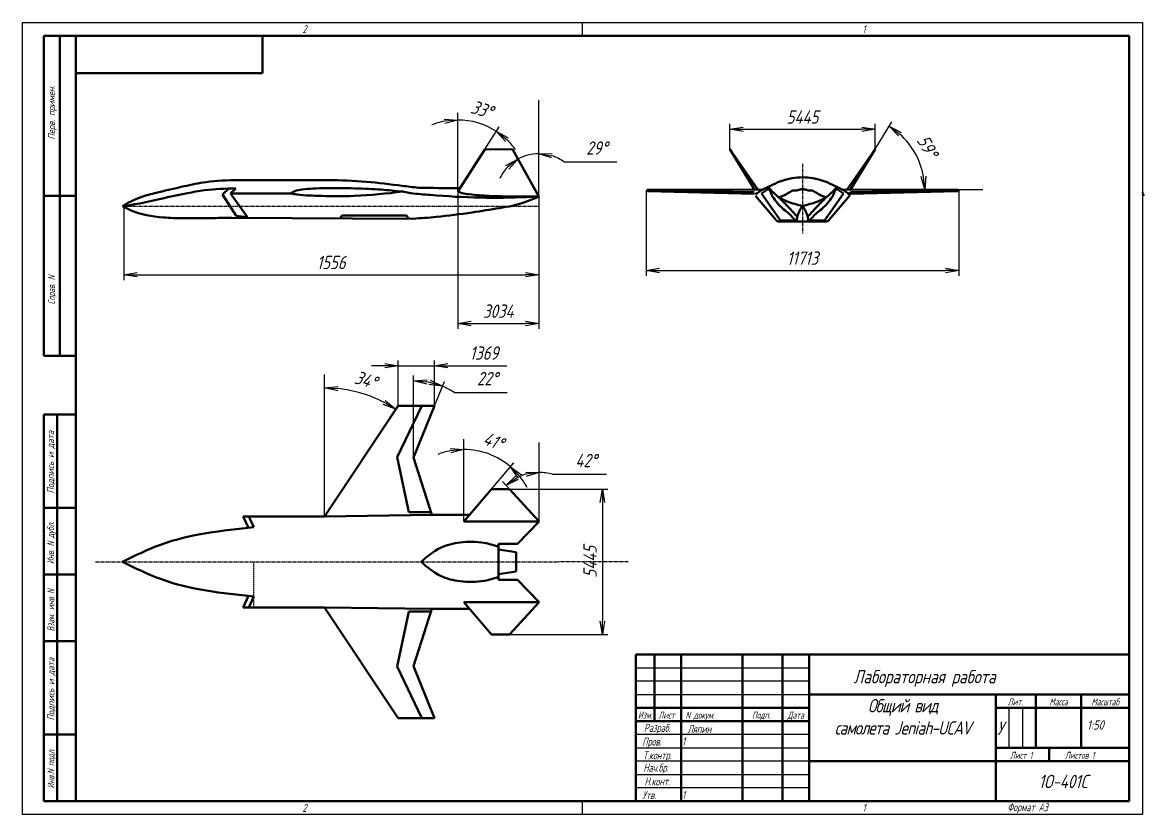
# Model space of a CAD drawing. Header units: millimetres. Extents: x 0 to 1932156, y -475559 to 1027176.
# Drawn here: x 6006.1 to 6426.5, y 33803.6 to 34100.6 of the extents above; entities that cross this region are included whole.
import ezdxf
from ezdxf.enums import TextEntityAlignment as Align

# ---------------------------------------------------------------- set-up
doc = ezdxf.new("R2010")
doc.units = ezdxf.units.MM
doc.linetypes.add('CENTER', pattern=[2, 1.25, -0.25, 0.25, -0.25])
doc.linetypes.add('DASHED', pattern=[0.75, 0.5, -0.25])
for name, color, linetype, lineweight in [('_axes (Оси)', 6, 'CENTER', 30), ('_basic (Основной)', 4, 'Continuous', 60), ('_contour (Тонкий)', 7, 'Continuous', 30), ('_invisible (Невидимый)', 1, 'DASHED', 30), ('_remote (Тонкий)', 9, 'Continuous', 30), ('_text (Надписи)', 2, 'Continuous', 30)]:
    doc.layers.add(name, color=color, linetype=linetype, lineweight=lineweight)
doc.styles.add('ESKD', font='eskd.shx', dxfattribs={"oblique": 15, "height": 5})
doc.dimstyles.new('ESKD', dxfattribs={"dimtxt": 5, "dimasz": 5, "dimexe": 2, "dimexo": 0, "dimgap": 2, "dimtad": 1, "dimtoh": 1, "dimzin": 12, "dimdsep": 46, "dimtxsty": 'ESKD', "dimblk1": 'OPEN', "dimblk2": 'OPEN', "dimsah": 1, "dimcen": 5, "dimclrd": 256, "dimclre": 256, "dimclrt": 2, "dimadec": 0, "dimazin": 0, "dimtfac": 1, "dimtmove": 0, "dimatfit": 3, "dimldrblk": 'OPEN', "dimfxl": 1, "dimtolj": 1, "dimtzin": 12, "dimlwd": -1, "dimlwe": -1, "dimarcsym": 0})

# ---------------------------------------------------------------- blocks, each defined once
blk = doc.blocks.new('_OPEN')
at = {"color": 0, "linetype": 'ByBlock'}
for p, q in [((-1, 0.167), (0, 0)), ((0, 0), (-1, -0.167)), ((0, 0), (-1, 0))]:
    blk.add_line(p, q, dxfattribs=at)
blk = doc.blocks.new('*D359')
at = {"layer": '_contour (Тонкий)', "transparency": 33554687}
for p, q in [((6199.64, 34035.35), (6199.64, 34004.02)), ((6044.04, 34031.71), (6044.04, 34004.02)), ((6049.04, 34006.02), (6194.64, 34006.02))]:
    blk.add_line(p, q, dxfattribs=at)
at = {"layer": 'Defpoints', "color": 0, "transparency": 33554687}
for p in [(6199.64, 34035.35), (6044.04, 34031.71), (6199.64, 34006.02)]:
    blk.add_point(p, dxfattribs=at)
at = {"layer": '_contour (Тонкий)', "transparency": 33554687, "xscale": 5, "yscale": 5, "zscale": 5, "rotation": 180}
blk.add_blockref('_OPEN', (6044.04, 34006.02), dxfattribs=at)
at = {"layer": '_contour (Тонкий)', "transparency": 33554687, "xscale": 5, "yscale": 5, "zscale": 5}
blk.add_blockref('_OPEN', (6199.64, 34006.02), dxfattribs=at)
at = {"layer": '_contour (Тонкий)', "color": 2, "transparency": 33554687, "insert": (6121.84, 34010.62), "char_height": 5, "attachment_point": 5, "style": 'ESKD'}
blk.add_mtext('\\A1;1556', dxfattribs=at)
blk = doc.blocks.new('*D362')
at = {"layer": '_contour (Тонкий)', "transparency": 33554687}
for p, q in [((6169.3, 34037.27), (6169.3, 33985.72)), ((6199.64, 34035.35), (6199.64, 33985.72)), ((6174.3, 33987.72), (6194.64, 33987.72))]:
    blk.add_line(p, q, dxfattribs=at)
at = {"layer": 'Defpoints', "color": 0, "transparency": 33554687}
for p in [(6169.3, 34037.27), (6199.64, 34035.35), (6199.64, 33987.72)]:
    blk.add_point(p, dxfattribs=at)
at = {"layer": '_contour (Тонкий)', "transparency": 33554687, "xscale": 5, "yscale": 5, "zscale": 5, "rotation": 180}
blk.add_blockref('_OPEN', (6169.3, 33987.72), dxfattribs=at)
at = {"layer": '_contour (Тонкий)', "transparency": 33554687, "xscale": 5, "yscale": 5, "zscale": 5}
blk.add_blockref('_OPEN', (6199.64, 33987.72), dxfattribs=at)
at = {"layer": '_contour (Тонкий)', "color": 2, "transparency": 33554687, "insert": (6184.47, 33992.35), "char_height": 5, "attachment_point": 5, "style": 'ESKD'}
blk.add_mtext('\\A1;3034', dxfattribs=at)
blk = doc.blocks.new('*D365')
at = {"layer": '_contour (Тонкий)', "transparency": 33554687}
for p, q in [((6141.91, 33971.92), (6136.91, 33971.92)), ((6146.91, 33956.92), (6146.91, 33973.92)), ((6146.91, 33971.92), (6160.6, 33971.92)), ((6160.6, 33956.92), (6160.6, 33973.92)), ((6165.6, 33971.92), (6187.7, 33971.92))]:
    blk.add_line(p, q, dxfattribs=at)
at = {"layer": 'Defpoints', "color": 0, "transparency": 33554687}
for p in [(6160.6, 33971.92), (6146.91, 33956.92), (6160.6, 33956.92)]:
    blk.add_point(p, dxfattribs=at)
at = {"layer": '_contour (Тонкий)', "transparency": 33554687, "xscale": 5, "yscale": 5, "zscale": 5}
blk.add_blockref('_OPEN', (6146.91, 33971.92), dxfattribs=at)
at = {"layer": '_contour (Тонкий)', "transparency": 33554687, "xscale": 5, "yscale": 5, "zscale": 5, "rotation": 180}
blk.add_blockref('_OPEN', (6160.6, 33971.92), dxfattribs=at)
at = {"layer": '_contour (Тонкий)', "color": 2, "transparency": 33554687, "insert": (6179.15, 33976.66), "char_height": 5, "attachment_point": 5, "style": 'ESKD'}
blk.add_mtext('\\A1;1369', dxfattribs=at)
blk = doc.blocks.new('*D368')
at = {"layer": '_contour (Тонкий)', "transparency": 33554687}
for p, q in [((6188.72, 33925.6), (6225.54, 33925.6)), ((6223.54, 33920.6), (6223.54, 33876.15)), ((6188.72, 33871.15), (6225.54, 33871.15))]:
    blk.add_line(p, q, dxfattribs=at)
at = {"layer": 'Defpoints', "color": 0, "transparency": 33554687}
for p in [(6188.72, 33925.6), (6188.72, 33871.15), (6223.54, 33871.15)]:
    blk.add_point(p, dxfattribs=at)
at = {"layer": '_contour (Тонкий)', "transparency": 33554687, "xscale": 5, "yscale": 5, "zscale": 5}
for p, rotation in [((6223.54, 33925.6), 90), ((6223.54, 33871.15), 270)]:
    blk.add_blockref('_OPEN', p, dxfattribs=dict(at, rotation=rotation))
at = {"layer": '_contour (Тонкий)', "color": 2, "transparency": 33554687, "insert": (6218.93, 33898.37), "char_height": 5, "attachment_point": 5, "rotation": 90, "style": 'ESKD'}
blk.add_mtext('\\A1;5445', dxfattribs=at)
blk = doc.blocks.new('*D371')
at = {"layer": '_contour (Тонкий)', "transparency": 33554687}
for p, q in [((6271.34, 34053.04), (6271.34, 34062.54)), ((6276.34, 34060.54), (6320.79, 34060.54)), ((6325.79, 34053.04), (6325.79, 34062.54))]:
    blk.add_line(p, q, dxfattribs=at)
at = {"layer": 'Defpoints', "color": 0, "transparency": 33554687}
for p in [(6325.79, 34060.54), (6271.34, 34053.04), (6325.79, 34053.04)]:
    blk.add_point(p, dxfattribs=at)
at = {"layer": '_contour (Тонкий)', "transparency": 33554687, "xscale": 5, "yscale": 5, "zscale": 5, "rotation": 180}
blk.add_blockref('_OPEN', (6271.34, 34060.54), dxfattribs=at)
at = {"layer": '_contour (Тонкий)', "transparency": 33554687, "xscale": 5, "yscale": 5, "zscale": 5}
blk.add_blockref('_OPEN', (6325.79, 34060.54), dxfattribs=at)
at = {"layer": '_contour (Тонкий)', "color": 2, "transparency": 33554687, "insert": (6298.56, 34065.14), "char_height": 5, "attachment_point": 5, "style": 'ESKD'}
blk.add_mtext('\\A1;5445', dxfattribs=at)
blk = doc.blocks.new('*D374')
at = {"layer": '_contour (Тонкий)', "transparency": 33554687}
for p, q in [((6240, 34037.6), (6240, 34005.6)), ((6357.13, 34037.6), (6357.13, 34005.6)), ((6245, 34007.6), (6352.13, 34007.6))]:
    blk.add_line(p, q, dxfattribs=at)
at = {"layer": 'Defpoints', "color": 0, "transparency": 33554687}
for p in [(6240, 34037.6), (6357.13, 34037.6), (6357.13, 34007.6)]:
    blk.add_point(p, dxfattribs=at)
at = {"layer": '_contour (Тонкий)', "transparency": 33554687, "xscale": 5, "yscale": 5, "zscale": 5, "rotation": 180}
blk.add_blockref('_OPEN', (6240, 34007.6), dxfattribs=at)
at = {"layer": '_contour (Тонкий)', "transparency": 33554687, "xscale": 5, "yscale": 5, "zscale": 5}
blk.add_blockref('_OPEN', (6357.13, 34007.6), dxfattribs=at)
at = {"layer": '_contour (Тонкий)', "color": 2, "transparency": 33554687, "insert": (6298.56, 34012.23), "char_height": 5, "attachment_point": 5, "style": 'ESKD'}
blk.add_mtext('\\A1;11713', dxfattribs=at)
blk = doc.blocks.new('*D375')
at = {"layer": '_contour (Тонкий)', "transparency": 33554687}
for p, q in [((6119.39, 33931.12), (6119.39, 33965.6)), ((6128.44, 33929.08), (6147.12, 33957.24))]:
    blk.add_line(p, q, dxfattribs=at)
blk.add_arc((6119.39, 33915.43), 48.17, 62.3886, 84.0501, dxfattribs=at)
at = {"layer": '_contour (Тонкий)', "transparency": 33554687, "xscale": 5, "yscale": 5, "zscale": 5}
for p, rotation in [((6119.39, 33963.6), 177.025055562249), ((6146.02, 33955.57), 329.4136262620892)]:
    blk.add_blockref('_OPEN', p, dxfattribs=dict(at, rotation=rotation))
at = {"layer": '_contour (Тонкий)', "color": 2, "transparency": 33554687, "insert": (6134.82, 33966.62), "char_height": 5, "attachment_point": 5, "rotation": 343.2193, "style": 'ESKD'}
blk.add_mtext('\\A1;34%%d', dxfattribs=at)
blk = doc.blocks.new('*D376')
at = {"layer": '_contour (Тонкий)', "transparency": 33554687}
for p, q in [((6152.74, 33947.13), (6152.74, 33968.28)), ((6156.63, 33947.13), (6164.29, 33966.04)), ((6167.99, 33961.91), (6187.85, 33961.91))]:
    blk.add_line(p, q, dxfattribs=at)
for start, end in [(77.939, 80.0337), (58.0064, 67.9727)]:
    blk.add_arc((6152.74, 33937.5), 28.78, start, end, dxfattribs=at)
at = {"layer": '_contour (Тонкий)', "transparency": 33554687, "xscale": 5, "yscale": 5, "zscale": 5}
for p, rotation in [((6152.74, 33966.28), 175.0168692090184), ((6163.54, 33964.18), 342.9558257680445)]:
    blk.add_blockref('_OPEN', p, dxfattribs=dict(at, rotation=rotation))
at = {"layer": '_contour (Тонкий)', "color": 2, "transparency": 33554687, "insert": (6180.42, 33967.08), "char_height": 5, "attachment_point": 5, "style": 'ESKD'}
blk.add_mtext('\\A1;22%%d', dxfattribs=at)
blk = doc.blocks.new('*D377')
at = {"layer": '_contour (Тонкий)', "transparency": 33554687}
for p, q in [((6171.56, 33914.87), (6171.56, 33942.48)), ((6172.43, 33914.54), (6190.38, 33935.52))]:
    blk.add_line(p, q, dxfattribs=at)
for start, end in [(100.6428, 111.2857), (49.4519, 90), (28.1663, 38.8091)]:
    blk.add_arc((6171.56, 33913.52), 26.96, start, end, dxfattribs=at)
at = {"layer": '_contour (Тонкий)', "transparency": 33554687, "xscale": 5, "yscale": 5, "zscale": 5}
for p, rotation in [((6171.56, 33940.48), 5.321421249801394), ((6189.08, 33934), 134.1305202922836)]:
    blk.add_blockref('_OPEN', p, dxfattribs=dict(at, rotation=rotation))
at = {"layer": '_contour (Тонкий)', "color": 2, "transparency": 33554687, "insert": (6182.69, 33943.65), "char_height": 5, "attachment_point": 5, "rotation": 339.726, "style": 'ESKD'}
blk.add_mtext('\\A1;41%%d', dxfattribs=at)
blk = doc.blocks.new('*D378')
at = {"layer": '_contour (Тонкий)', "transparency": 33554687}
for p, q in [((6199.79, 33914.44), (6199.79, 33933.89)), ((6204.74, 33931.21), (6225.1, 33931.21)), ((6199.17, 33914.2), (6186.03, 33928.54))]:
    blk.add_line(p, q, dxfattribs=at)
for start, end in [(105.6459, 116.8537), (74.3541, 90)]:
    blk.add_arc((6199.79, 33913.52), 18.37, start, end, dxfattribs=at)
at = {"layer": '_contour (Тонкий)', "transparency": 33554687, "xscale": 5, "yscale": 5, "zscale": 5}
for p, rotation in [((6187.38, 33927.06), 214.6766479061494), ((6199.79, 33931.89), 7.822966637433243)]:
    blk.add_blockref('_OPEN', p, dxfattribs=dict(at, rotation=rotation))
at = {"layer": '_contour (Тонкий)', "color": 2, "transparency": 33554687, "insert": (6217.42, 33936.37), "char_height": 5, "attachment_point": 5, "style": 'ESKD'}
blk.add_mtext('\\A1;42%%d', dxfattribs=at)
blk = doc.blocks.new('*D381')
at = {"layer": '_contour (Тонкий)', "transparency": 33554687}
for p, q in [((6325.79, 34053.04), (6332.07, 34063.39)), ((6331.91, 34037.93), (6346.39, 34037.93))]:
    blk.add_line(p, q, dxfattribs=at)
blk.add_arc((6316.62, 34037.93), 27.78, 10.328, 48.4191, dxfattribs=at)
at = {"layer": '_contour (Тонкий)', "transparency": 33554687, "xscale": 5, "yscale": 5, "zscale": 5}
for p, rotation in [((6331.03, 34061.68), 143.5831368998813), ((6344.39, 34037.93), 275.1640228925472)]:
    blk.add_blockref('_OPEN', p, dxfattribs=dict(at, rotation=rotation))
at = {"layer": '_contour (Тонкий)', "color": 2, "transparency": 33554687, "insert": (6345.42, 34054.14), "char_height": 5, "attachment_point": 5, "rotation": 299.3736, "style": 'ESKD'}
blk.add_mtext('\\A1;59%%d', dxfattribs=at)
blk = doc.blocks.new('*D383')
at = {"layer": '_contour (Тонкий)', "transparency": 33554687}
for p, q in [((6169.3, 34038.61), (6169.3, 34066.03)), ((6170.02, 34038.39), (6184.87, 34061.45))]:
    blk.add_line(p, q, dxfattribs=at)
for start, end in [(57.226, 90), (100.7207, 111.4415), (35.7845, 46.5053)]:
    blk.add_arc((6169.3, 34037.27), 26.76, start, end, dxfattribs=at)
at = {"layer": '_contour (Тонкий)', "transparency": 33554687, "xscale": 5, "yscale": 5, "zscale": 5}
for p, rotation in [((6169.3, 34064.03), 5.360373340727887), ((6183.79, 34059.77), 141.8656245723085)]:
    blk.add_blockref('_OPEN', p, dxfattribs=dict(at, rotation=rotation))
at = {"layer": '_contour (Тонкий)', "color": 2, "transparency": 33554687, "insert": (6178.34, 34068.02), "char_height": 5, "attachment_point": 5, "rotation": 343.613, "style": 'ESKD'}
blk.add_mtext('\\A1;33%%d', dxfattribs=at)
blk = doc.blocks.new('*D384')
at = {"layer": '_contour (Тонкий)', "transparency": 33554687}
for p, q in [((6199.64, 34036.15), (6199.64, 34053.41)), ((6199.25, 34036.05), (6190.86, 34051.13)), ((6209.04, 34048.37), (6228.9, 34048.37))]:
    blk.add_line(p, q, dxfattribs=at)
for start, end in [(90, 119.1084), (54.1791, 72.0895), (137.0188, 154.9293)]:
    blk.add_arc((6199.64, 34035.35), 16.06, start, end, dxfattribs=at)
at = {"layer": '_contour (Тонкий)', "transparency": 33554687, "xscale": 5, "yscale": 5, "zscale": 5}
for p, rotation in [((6199.64, 34051.41), 171.044766883988), ((6191.83, 34049.38), 38.06359497896655)]:
    blk.add_blockref('_OPEN', p, dxfattribs=dict(at, rotation=rotation))
at = {"layer": '_contour (Тонкий)', "color": 2, "transparency": 33554687, "insert": (6221.47, 34053.53), "char_height": 5, "attachment_point": 5, "style": 'ESKD'}
blk.add_mtext('\\A1;29%%d', dxfattribs=at)

msp = doc.modelspace()

# ---------------------------------------------------------------- linework, layer by layer
at = {"layer": '_axes (Оси)', "transparency": 33554687}
for p, q in [((6298.563, 34047.554), (6298.563, 34021.484)), ((6043.641, 34031.706), (6199.641, 34031.706)), ((6033.492, 33898.372), (6207.131, 33898.372)), ((6233.2, 33898.372), (6207.131, 33898.372))]:
    msp.add_line(p, q, dxfattribs=at)
at = {"layer": '_basic (Основной)', "transparency": 33554687}
for p, q in [((6014.065, 34095.619), (6026.065, 34095.619)), ((6014.065, 33975.619), (6014.065, 34095.619)), ((6020.065, 34095.619), (6020.065, 33975.619)), ((6026.065, 33808.619), (6026.065, 34095.619)), ((6026.065, 34095.619), (6421.065, 34095.619)), ((6096.065, 34081.619), (6096.065, 34095.619)), ((6421.065, 34095.619), (6421.065, 33808.619)), ((6026.065, 34081.619), (6096.065, 34081.619)), ((6179.446, 34053.03), (6169.299, 34037.268)), ((6189.791, 34053.047), (6179.446, 34053.03)), ((6199.641, 34035.346), (6189.785, 34053.047)), ((6271.337, 34053.038), (6280.506, 34037.931)), ((6271.337, 34053.038), (6281.801, 34037.934)), ((6325.788, 34053.038), (6315.324, 34037.934)), ((6325.788, 34053.038), (6316.619, 34037.931)), ((6086.724, 34041.496), (6113.269, 34041.496)), ((6014.065, 34035.619), (6026.065, 34035.619)), ((6081.079, 34036.043), (6083.457, 34038.304)), ((6086.214, 34028.113), (6081.079, 34036.043)), ((6086.093, 34038.385), (6084.068, 34036.436)), ((6084.068, 34036.436), (6090.488, 34027.648)), ((6084.068, 34036.436), (6106.527, 34036.436)), ((6151.723, 34036.582), (6148.53, 34037.178)), ((6280.444, 34037.037), (6239.997, 34037.601)), ((6283.626, 34037.94), (6240.315, 34037.809)), ((6240.393, 34037.331), (6280.514, 34036.368)), ((6280.974, 34035.592), (6288.694, 34026.423)), ((6285.772, 34038.167), (6283.241, 34036.479)), ((6283.241, 34036.479), (6289.651, 34027.212)), ((6313.884, 34036.479), (6307.475, 34027.212)), ((6316.151, 34035.592), (6308.432, 34026.423)), ((6311.353, 34038.167), (6313.884, 34036.479)), ((6313.5, 34037.94), (6356.81, 34037.809)), ((6316.611, 34036.368), (6316.279, 34036.015)), ((6316.351, 34036.642), (6316.682, 34037.037)), ((6316.611, 34036.368), (6316.351, 34036.642)), ((6356.732, 34037.331), (6316.611, 34036.368)), ((6316.682, 34037.037), (6357.128, 34037.601)), ((6357.128, 34037.601), (6356.732, 34037.331)), ((6356.81, 34037.809), (6357.128, 34037.601)), ((6426.252, 34036.642), (6425.921, 34037.037)), ((6425.992, 34036.368), (6426.252, 34036.642)), ((6425.992, 34036.368), (6426.324, 34036.015)), ((6043.641, 34031.706), (6044.041, 34031.706)), ((6084.561, 34027.355), (6152.477, 34027.027)), ((6090.488, 34027.648), (6086.214, 34028.113)), ((6125.804, 34028.241), (6125.172, 34027.159)), ((6150.103, 34028.175), (6125.804, 34028.241)), ((6150.914, 34027.034), (6150.103, 34028.175)), ((6289.651, 34027.212), (6290.275, 34026.309)), ((6290.275, 34026.309), (6295.965, 34026.309)), ((6306.85, 34026.309), (6301.16, 34026.309)), ((6307.475, 34027.212), (6306.85, 34026.309)), ((6289.765, 34025.99), (6298.563, 34025.99)), ((6307.36, 34025.99), (6298.563, 34025.99)), ((6014.065, 33975.619), (6026.065, 33975.619)), ((6119.386, 33915.43), (6146.914, 33956.924)), ((6146.639, 33937.653), (6155.772, 33956.924)), ((6146.914, 33956.924), (6160.599, 33956.924)), ((6160.599, 33956.924), (6152.742, 33937.503)), ((6026.065, 33953.619), (6014.065, 33953.619)), ((6014.065, 33808.619), (6014.065, 33953.619)), ((6019.065, 33953.619), (6019.065, 33808.619)), ((6146.639, 33937.653), (6150.901, 33916.938)), ((6152.742, 33937.503), (6159.558, 33915.948)), ((6171.557, 33913.519), (6181.891, 33925.598)), ((6181.891, 33925.598), (6188.718, 33925.598)), ((6188.718, 33925.598), (6199.786, 33913.519)), ((6014.065, 33918.619), (6026.065, 33918.619)), ((6150.901, 33916.938), (6159.245, 33916.938)), ((6090.972, 33915.43), (6088.805, 33915.43)), ((6090.797, 33911.139), (6088.805, 33915.43)), ((6092.865, 33911.355), (6090.972, 33915.43)), ((6090.972, 33915.43), (6119.386, 33915.43)), ((6119.386, 33915.43), (6159.558, 33915.948)), ((6159.558, 33915.948), (6173.635, 33915.948)), ((6199.786, 33913.519), (6171.557, 33913.519)), ((6199.786, 33913.519), (6191.733, 33905.154)), ((6184.591, 33902.995), (6184.591, 33905.154)), ((6191.733, 33905.154), (6184.591, 33905.154)), ((6191.139, 33902.04), (6184.591, 33902.995)), ((6184.591, 33902.995), (6184.591, 33898.372)), ((6191.139, 33902.04), (6191.139, 33898.372)), ((6184.591, 33893.75), (6184.591, 33898.372)), ((6191.139, 33894.704), (6191.139, 33898.372)), ((6026.065, 33893.619), (6014.065, 33893.619)), ((6191.139, 33894.704), (6184.591, 33893.75)), ((6184.591, 33893.75), (6184.591, 33891.591)), ((6191.733, 33891.591), (6184.591, 33891.591)), ((6199.786, 33883.226), (6191.733, 33891.591)), ((6090.797, 33885.606), (6088.805, 33881.315)), ((6092.865, 33885.39), (6090.972, 33881.315)), ((6171.557, 33883.226), (6181.891, 33871.147)), ((6199.786, 33883.226), (6171.557, 33883.226)), ((6188.718, 33871.147), (6199.786, 33883.226)), ((6090.972, 33881.315), (6088.805, 33881.315)), ((6090.972, 33881.315), (6119.386, 33881.315)), ((6119.386, 33881.315), (6146.914, 33839.821)), ((6119.386, 33881.315), (6159.558, 33880.797)), ((6146.639, 33859.092), (6150.901, 33879.807)), ((6150.901, 33879.807), (6159.245, 33879.807)), ((6152.742, 33859.242), (6159.558, 33880.797)), ((6159.558, 33880.797), (6173.635, 33880.797)), ((6181.891, 33871.147), (6188.718, 33871.147)), ((6014.065, 33868.619), (6026.065, 33868.619)), ((6301.065, 33808.619), (6301.065, 33863.619)), ((6146.639, 33859.092), (6155.772, 33839.821)), ((6160.599, 33839.821), (6152.742, 33859.242)), ((6146.914, 33839.821), (6160.599, 33839.821)), ((6026.065, 33833.619), (6014.065, 33833.619)), ((6014.065, 33808.619), (6026.065, 33808.619)), ((6421.065, 33808.619), (6026.065, 33808.619))]:
    msp.add_line(p, q, dxfattribs=at)
at = {"layer": '_basic (Основной)', "linetype": 'Continuous', "transparency": 33554687}
for p, q in [((6236.065, 33863.619), (6421.065, 33863.619)), ((6236.065, 33808.619), (6236.065, 33863.619)), ((6243.065, 33838.619), (6243.065, 33863.619)), ((6253.065, 33863.619), (6253.065, 33808.619)), ((6276.065, 33808.619), (6276.065, 33863.619)), ((6291.065, 33863.619), (6291.065, 33808.619)), ((6421.065, 33848.619), (6301.065, 33848.619)), ((6371.065, 33848.619), (6371.065, 33808.619)), ((6386.065, 33848.619), (6386.065, 33828.619)), ((6403.065, 33828.619), (6403.065, 33848.619)), ((6301.065, 33843.619), (6236.065, 33843.619)), ((6371.065, 33843.619), (6421.065, 33843.619)), ((6236.065, 33838.619), (6301.065, 33838.619)), ((6421.065, 33828.619), (6371.065, 33828.619)), ((6391.065, 33823.619), (6391.065, 33828.619)), ((6301.065, 33823.619), (6421.065, 33823.619))]:
    msp.add_line(p, q, dxfattribs=at)
at = {"layer": '_basic (Основной)', "transparency": 33554687}
for points, start_tangent, end_tangent in [([(6043.641, 34031.706), (6045.602, 34032.925), (6057.275, 34036.972), (6066.712, 34039.182), (6074.978, 34040.771), (6086.724, 34041.496)], (0.0112192, 0.0072448), (0.0133624, 0.0003365)), ([(6113.269, 34041.496), (6120.767, 34041.484), (6134.986, 34040.869), (6148.487, 34039.352), (6154.528, 34038.62)], (0.0133322, 0.0000379), (0.013237, -0.001592)), ([(6280.971, 34036.179), (6283.648, 34037.952), (6285.692, 34038.944), (6289.355, 34040.683), (6292.463, 34041.728), (6294.647, 34042.225), (6298.563, 34042.591)], (0.0108392, 0.0078522), (0.0133513, 0.00074)), ([(6295.965, 34026.309), (6294.75, 34027.66), (6293.552, 34028.892), (6291.899, 34030.177), (6289.695, 34032.27), (6287.772, 34034.699), (6286.782, 34036.531), (6286.205, 34037.728), (6285.803, 34038.139), (6285.575, 34038.409), (6285.532, 34038.654), (6285.692, 34038.944)], (-0.008899, 0.0099123), (0.0087168, 0.0110439)), ([(6298.563, 34031.706), (6295.708, 34032.563), (6290.066, 34034.86), (6285.692, 34038.944)], (-0.0127268, 0.0038075), (-0.0090773, 0.0100957)), ([(6316.154, 34036.179), (6313.477, 34037.952), (6311.433, 34038.944), (6307.771, 34040.683), (6304.663, 34041.728), (6302.478, 34042.225), (6298.563, 34042.591)], (-0.0108392, 0.0078522), (-0.0133513, 0.00074)), ([(6298.563, 34031.706), (6301.417, 34032.563), (6307.06, 34034.86), (6311.433, 34038.944)], (0.0127268, 0.0038075), (0.0090773, 0.0100957)), ([(6301.16, 34026.309), (6302.376, 34027.66), (6303.573, 34028.892), (6305.226, 34030.177), (6307.43, 34032.27), (6309.353, 34034.699), (6310.343, 34036.531), (6310.92, 34037.728), (6311.323, 34038.139), (6311.55, 34038.409), (6311.594, 34038.654), (6311.433, 34038.944)], (0.008899, 0.0099123), (-0.0087168, 0.0110439)), ([(6043.641, 34031.706), (6048.906, 34032.543), (6057.976, 34034.488), (6067.924, 34036.59), (6074.359, 34037.667), (6086.093, 34038.385)], (0.0131931, 0.0019574), (0.0133547, 0.0003854)), ([(6106.527, 34036.436), (6108.163, 34037.338), (6110.886, 34037.998)], (0.0114214, 0.0070944), (0.0133429, 0.0021502)), ([(6106.527, 34036.436), (6109.092, 34036.092), (6118.315, 34035.569), (6130.512, 34035.561), (6148.53, 34037.178)], (0.0132036, -0.0018855), (0.0132646, 0.0015395)), ([(6110.886, 34037.998), (6114.973, 34038.31), (6125.291, 34038.491), (6136.017, 34038.212), (6140.573, 34037.935), (6148.53, 34037.178)], (0.0132889, 0.00112), (0.0132627, -0.0013902)), ([(6199.641, 34035.346), (6195.084, 34035.136), (6177.813, 34034.947), (6158.959, 34035.922), (6151.723, 34036.582)], (-0.0133176, -0.0006477), (-0.0132734, 0.0012638)), ([(6152.477, 34027.027), (6161.242, 34027.696), (6174.697, 34029.4), (6184.984, 34031.014), (6194.433, 34033.195), (6199.641, 34035.346)], (0.013305, 0.0008923), (0.0121994, 0.0054611)), ([(6154.528, 34038.62), (6157.019, 34038.578), (6170.371, 34038.539)], (0.0133314, -0.0002342), (0.013334, 0.0000369)), ([(6169.299, 34037.268), (6170.907, 34036.654), (6173.611, 34036.169), (6180.997, 34035.615), (6199.641, 34035.346)], (0.0123255, -0.0052069), (0.0133504, 0.0000238)), ([(6290.108, 34034.833), (6290.121, 34035.113), (6290.294, 34035.27), (6290.898, 34035.488), (6291.569, 34035.717), (6292.554, 34036.282), (6294.609, 34037.435), (6294.855, 34037.547), (6295.632, 34037.631), (6296.432, 34037.659), (6297.624, 34037.988), (6298.035, 34038.063), (6298.331, 34038.136), (6298.563, 34038.136)], (-0.0019077, 0.0143823), (0.0134328, -0.0007851)), ([(6290.297, 34034.404), (6290.178, 34034.589), (6290.108, 34034.833)], (-0.0080511, 0.0108278), (-0.0027646, 0.0132377)), ([(6307.018, 34034.833), (6307.005, 34035.113), (6306.831, 34035.27), (6306.227, 34035.488), (6305.556, 34035.717), (6304.572, 34036.282), (6302.517, 34037.435), (6302.271, 34037.547), (6301.493, 34037.631), (6300.693, 34037.659), (6299.502, 34037.988), (6299.091, 34038.063), (6298.794, 34038.136), (6298.563, 34038.136)], (0.0019077, 0.0143823), (-0.0134328, -0.0007851)), ([(6306.828, 34034.404), (6306.947, 34034.589), (6307.018, 34034.833)], (0.0080511, 0.0108278), (0.0027646, 0.0132377)), ([(6316.154, 34036.179), (6316.264, 34036.049), (6316.295, 34035.849), (6316.151, 34035.592)], (0.0098011, -0.0093615), (-0.0086343, -0.01089)), ([(6426.449, 34036.179), (6426.339, 34036.049), (6426.308, 34035.849), (6426.452, 34035.592)], (-0.0098011, -0.0093615), (0.0086343, -0.01089)), ([(6043.641, 34031.706), (6046.605, 34030.192), (6058.857, 34027.509), (6066.35, 34027.197), (6076.39, 34027.264), (6084.561, 34027.355)], (0.0117477, -0.006366), (0.0133291, 0.000132)), ([(6296.607, 34027.753), (6294.823, 34029.722), (6291.602, 34033.114), (6290.297, 34034.404)], (-0.008927, 0.0099033), (-0.0095149, 0.0093411)), ([(6298.563, 34031.706), (6298.109, 34031.161), (6297.081, 34029.116), (6296.607, 34027.753), (6296.376, 34025.99)], (-0.0088374, -0.0100398), (-0.0009944, -0.0134013)), ([(6298.563, 34031.706), (6299.017, 34031.161), (6300.044, 34029.116), (6300.519, 34027.753), (6300.749, 34025.99)], (0.0088374, -0.0100398), (0.0009944, -0.0134013)), ([(6300.519, 34027.753), (6302.302, 34029.722), (6305.523, 34033.114), (6306.828, 34034.404)], (0.008927, 0.0099033), (0.0095149, 0.0093411)), ([(6288.694, 34026.423), (6288.923, 34026.227), (6289.352, 34026.041), (6289.765, 34025.99)], (0.0097306, -0.0091899), (0.0133216, -0.0009804)), ([(6308.432, 34026.423), (6308.203, 34026.227), (6307.774, 34026.041), (6307.36, 34025.99)], (-0.0097306, -0.0091899), (-0.0133216, -0.0009804)), ([(6043.641, 33898.372), (6057.825, 33904.787), (6092.865, 33911.355)], (0.0120036, 0.0059554), (0.0134379, 0.0013995)), ([(6155.539, 33898.372), (6162.809, 33903.612), (6170.212, 33905.653), (6179.213, 33905.493), (6184.591, 33904.075)], (0.0102777, 0.0088115), (0.0128002, -0.0038955)), ([(6043.641, 33898.372), (6057.825, 33891.958), (6092.865, 33885.39)], (0.0120036, -0.0059554), (0.0134379, -0.0013995)), ([(6155.539, 33898.372), (6162.809, 33893.132), (6170.212, 33891.092), (6179.213, 33891.252), (6184.591, 33892.67)], (0.0102777, -0.0088115), (0.0128002, 0.0038955))]:
    msp.add_spline(points, degree=3, dxfattribs=dict(at, start_tangent=start_tangent, end_tangent=end_tangent))
at = {"layer": '_contour (Тонкий)', "transparency": 33554687}
for p, q in [((6006.065, 33803.619), (6006.065, 34100.619)), ((6006.065, 34100.619), (6426.065, 34100.619)), ((6216.065, 34095.619), (6216.065, 34100.619)), ((6426.065, 34100.619), (6426.065, 33803.619)), ((6199.641, 34035.346), (6199.641, 34071.501)), ((6169.299, 34037.268), (6169.299, 34066.715)), ((6316.619, 34037.931), (6366.13, 34037.931)), ((6119.386, 33915.43), (6119.386, 33968.576)), ((6152.742, 33937.503), (6152.742, 33966.738)), ((6171.557, 33913.519), (6171.557, 33944.414)), ((6199.786, 33913.519), (6199.786, 33943.101)), ((6216.065, 33803.619), (6216.065, 33808.619)), ((6426.065, 33803.619), (6006.065, 33803.619))]:
    msp.add_line(p, q, dxfattribs=at)
at = {"layer": '_invisible (Невидимый)', "color": 4, "transparency": 33554687}
msp.add_line((6092.865, 33881.315), (6092.865, 33898.372), dxfattribs=at)
at = {"layer": '_remote (Тонкий)', "linetype": 'Continuous', "transparency": 33554687}
for p, q in [((6236.065, 33858.619), (6301.065, 33858.619)), ((6301.065, 33853.619), (6236.065, 33853.619)), ((6236.065, 33848.619), (6301.065, 33848.619)), ((6301.065, 33833.619), (6236.065, 33833.619)), ((6236.065, 33828.619), (6301.065, 33828.619)), ((6301.065, 33823.619), (6236.065, 33823.619)), ((6236.065, 33818.619), (6301.065, 33818.619)), ((6301.065, 33813.619), (6236.065, 33813.619))]:
    msp.add_line(p, q, dxfattribs=at)
at = {"layer": '_remote (Тонкий)', "transparency": 33554687}
for p, q in [((6376.065, 33828.619), (6376.065, 33843.619)), ((6381.065, 33843.619), (6381.065, 33828.619))]:
    msp.add_line(p, q, dxfattribs=at)

# ---------------------------------------------------------------- texts
at = {"layer": '_basic (Основной)', "color": 30, "transparency": 33554687, "style": 'ESKD', "oblique": 15}
msp.add_text('Лабораторная работа', height=5, dxfattribs=at).set_placement((6317.691, 33852.832))
at = {"layer": '_contour (Тонкий)', "color": 2, "transparency": 33554687, "insert": (6301.065, 33846.942), "char_height": 5, "attachment_point": 1, "style": 'ESKD'}
msp.add_mtext_dynamic_manual_height_columns('\\pxqc;{\\T0.9;Общий вид\\Pсамолета Jeniah-UCAV}', width=70.09073, gutter_width=12.5, heights=[25.222], dxfattribs=at)
at = {"layer": '_text (Надписи)', "transparency": 33554687, "style": 'ESKD', "oblique": 15, "width": 0.8}
for s, height, p in [('2', 3, (6111.065, 34096.619)), ('1', 3, (6321.065, 34096.619)), ('N докум.', 2.6, (6254.698, 33839.605)), ('Ляпин', 3, (6255.465, 33834.221)), ('1', 3, (6253.435, 33829.564)), ('1', 3, (6253.435, 33809.496)), ('2', 3, (6111.065, 33804.619)), ('1', 3, (6321.065, 33804.619)), ('Формат А3', 3, (6375.377, 33804.861))]:
    msp.add_text(s, height=height, dxfattribs=at).set_placement(p)
at = {"layer": '_text (Надписи)', "transparency": 33554687, "style": 'ESKD', "oblique": 15}
for s, p in [('Перв. примен.', (6018.269, 34066.813)), ('Подпись и дата', (6017.939, 33935.766)), ('Подпись и дата', (6018.072, 33850.657))]:
    msp.add_text(s, height=2.6, rotation=90, dxfattribs=at).set_placement(p, align=Align.CENTER)
at = {"layer": '_text (Надписи)', "transparency": 33554687, "style": 'ESKD', "oblique": 15, "width": 0.8}
for s, p in [('Справ. N', (6018.266, 34000.309)), ('Инв. N дубл.', (6017.932, 33905.513)), ('Взам. инв N', (6018.058, 33880.196)), ('Инв.N подл.', (6018.05, 33820.914))]:
    msp.add_text(s, height=2.6, rotation=90, dxfattribs=at).set_placement(p, align=Align.CENTER)
for s, height, p in [('Лит.', 2.6, (6378.355, 33844.575)), ('Масса', 2.6, (6394.578, 33844.575)), ('Масштаб', 2.6, (6412.076, 33844.575)), ('Изм.', 2.6, (6239.565, 33839.619)), ('Лист', 2.6, (6247.565, 33839.619)), ('Подп.', 2.6, (6283.065, 33839.619)), ('Дата', 2.6, (6296.065, 33839.619)), ('Разраб.', 3, (6244.065, 33834.619)), ('Пров.', 3, (6242.065, 33829.476)), ('Т.контр.', 3, (6244.065, 33824.333)), ('Лист 1', 2.6, (6380.552, 33824.546)), ('Листов 1', 2.6, (6402.526, 33824.546)), ('Hач.бр.', 3, (6243.565, 33819.69)), ('H.конт.', 3, (6244.065, 33814.547)), ('Утв.', 3, (6241.065, 33809.404))]:
    msp.add_text(s, height=height, dxfattribs=at).set_placement(p, align=Align.CENTER)
at = {"layer": '_text (Надписи)', "transparency": 33554687, "attachment_point": 1, "style": 'ESKD'}
for s, heights, insert, char_height in [('У', [0], (6371.493, 33838.504), 5), ('1:50', [3.5], (6405.221, 33838.961), 3.5)]:
    msp.add_mtext_dynamic_manual_height_columns(s, width=10.69599, gutter_width=25, heights=heights, dxfattribs=dict(at, insert=insert, char_height=char_height))
at = {"layer": '_text (Надписи)', "transparency": 33554687, "insert": (6371.065, 33818.536), "char_height": 5, "width": 50.53786, "attachment_point": 1, "line_spacing_factor": 0.857143, "style": 'ESKD'}
msp.add_mtext('\\pxqc;1О-401С', dxfattribs=at)

# ---------------------------------------------------------------- dimensions: what is measured, and where the dimension line sits
at = {"layer": '_contour (Тонкий)', "transparency": 33554687}
for base, center, p1, p2, picture, middle in [((6179.258, 34062.107), (6169.299, 34037.268), (6169.299, 34038.607), (6170.023, 34038.394), '*D383', (6178.343, 34068.023)), ((6342.788, 34047.24), (6316.619, 34037.931), (6325.788, 34053.038), (6331.907, 34037.931), '*D381', (6345.417, 34054.14)), ((6194.305, 34050.494), (6199.641, 34035.346), (6199.641, 34036.149), (6199.25, 34036.047), '*D384', (6221.472, 34053.535)), ((6137.722, 33959.974), (6119.386, 33915.43), (6119.386, 33931.116), (6128.438, 33929.075), '*D375', (6134.822, 33966.62)), ((6156.42, 33966.048), (6152.742, 33937.503), (6152.742, 33947.125), (6156.635, 33947.125), '*D376', (6180.423, 33967.079)), ((6183.809, 33937.531), (6171.557, 33913.519), (6172.434, 33914.543), (6171.557, 33914.867), '*D377', (6182.688, 33943.652)), ((6191.069, 33929.686), (6199.786, 33913.519), (6199.166, 33914.196), (6199.786, 33914.438), '*D378', (6217.421, 33936.373))]:
    dim = msp.add_angular_dim_3p(base=base, center=center, p1=p1, p2=p2, dimstyle='ESKD', dxfattribs=at)
    dim.commit()
    dim.dimension.update_dxf_attribs({"geometry": picture, "text_midpoint": middle})
for base, p1, p2, text, picture, middle in [((6325.788, 34060.538), (6271.337, 34053.038), (6325.788, 34053.038), '5445', '*D371', (6298.563, 34065.142)), ((6199.641, 34006.018), (6044.041, 34031.706), (6199.641, 34035.346), '1556', '*D359', (6121.841, 34010.621)), ((6199.641, 33987.721), (6169.299, 34037.268), (6199.641, 34035.346), '3034', '*D362', (6184.47, 33992.35)), ((6357.128, 34007.601), (6239.997, 34037.601), (6357.128, 34037.601), '11713', '*D374', (6298.563, 34012.23)), ((6160.599, 33971.924), (6146.914, 33956.924), (6160.599, 33956.924), '1369', '*D365', (6179.15, 33976.657))]:
    dim = msp.add_linear_dim(base=base, p1=p1, p2=p2, text=text, dimstyle='ESKD', dxfattribs=at)
    dim.commit()
    dim.dimension.update_dxf_attribs({"geometry": picture, "text_midpoint": middle})
dim = msp.add_linear_dim(base=(6223.536, 33871.147), p1=(6188.718, 33925.598), p2=(6188.718, 33871.147), angle=90, text='5445', dimstyle='ESKD', dxfattribs=at)
dim.commit()
dim.dimension.update_dxf_attribs({"geometry": '*D368', "text_midpoint": (6218.932, 33898.372)})

doc.saveas('drawing.dxf')
